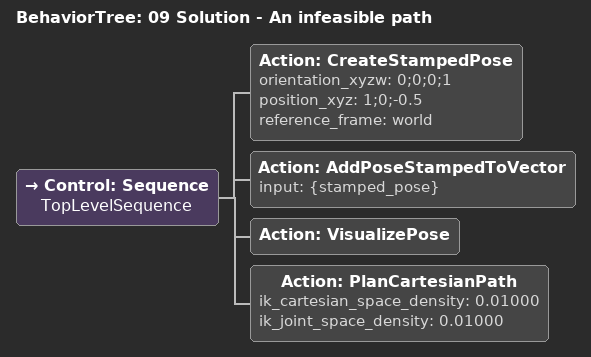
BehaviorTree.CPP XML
<?xml version='1.0' encoding='utf-8'?>
<root BTCPP_format="4" main_tree_to_execute="09 Solution - An infeasible path">
  <BehaviorTree ID="09 Solution - An infeasible path" _description="An example of a path that is not feasible">
    <Control ID="Sequence" name="TopLevelSequence">
      <Action ID="CreateStampedPose" orientation_xyzw="0;0;0;1" position_xyz="1;0;-0.5" reference_frame="world"/>
      <Action ID="AddPoseStampedToVector" input="{stamped_pose}"/>
      <Action ID="VisualizePose"/>
      <Action ID="PlanCartesianPath" ik_cartesian_space_density="0.01000" ik_joint_space_density="0.01000"/>
    </Control>
  </BehaviorTree>
</root>
